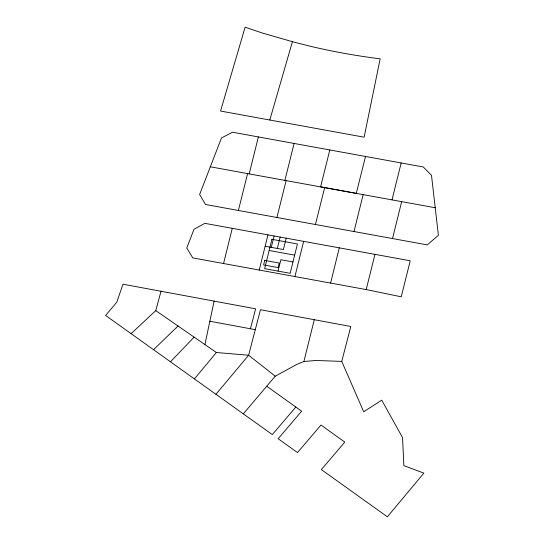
<?xml version="1.0" encoding="UTF-8"?>
<svg xmlns="http://www.w3.org/2000/svg" width="544" height="544" viewBox="0 0 544 544"><rect width="100%" height="100%" fill="white"/><g stroke="black" fill="none" stroke-linecap="round" stroke-linejoin="round"><path stroke-width="0.82" d="M204.898 344.576L214.125 301.124L255.626 308.822L250.437 328.76M223.55 263.507L232.268 228.337L410.224 260.787L401.234 296.806L367.35 289.789L192.773 257.904L186.782 247.976L193.984 229.337L204.857 223.353L232.268 228.337M330.596 283.077L339.3 247.846M354.001 231.533L427.244 244.895L438.389 235.294L431.501 175.358L423.273 166.981L232.444 132.212L221.456 137.992L199.634 194.5L205.523 204.483L354.001 231.533L363.147 194.623M392.02 199.872L401.166 162.955M392.523 238.571L401.662 201.627M238.388 210.474L247.595 173.604L435.234 207.747M249.206 173.862L258.366 136.932M259.23 270.062L267.961 234.872M284.9 180.363L294.08 143.48M276.923 217.498L286.124 180.588M271.279 247.357L274.094 236.001M277.331 248.458L280.153 237.102M278.045 271.109L280.86 259.746L292.978 261.95M286.212 238.204L283.39 249.56L265.22 246.262M294.923 276.563L303.654 241.373M214.125 301.124L122.992 284.206L116.77 302.206L105.611 315.445L243.304 413.855L275.237 376.183L297.01 364.31L303.885 361.529L314.282 319.709M366.194 289.578L374.972 254.334M329.82 149.954L320.6 186.844L356.279 193.365L365.514 156.454M315.425 224.522L324.659 187.605M266.832 386.301L301.634 411.196L278.147 438.743L297.52 452.581L320.994 425.048L344.801 442.082L321.341 469.594L387.376 516.8L423.878 473.137L403.845 465.623L402.58 437.675L381.732 400.16L363.698 411.754L341.741 361.4L350.832 326.488L260.467 309.733L248.628 355.239L215.954 394.284M131.09 333.662L155.788 310.624L161.01 291.244M269.804 120.013L292.42 41.691L309.04 45.961A638.425 588.54 -13.6 0 0 380.161 58.827L364.126 137.19L220.551 111.051L245.113 27.2L262.188 32.973L292.42 41.691M194.405 378.896L216.383 352.512L248.628 355.239L275.237 376.183M295.807 407.048L272.333 434.574L243.304 413.855M170.476 361.787L194.113 337.13M153.551 349.697L178.038 326.019M303.885 361.529L315.67 360.461L341.741 361.4M210.317 166.797L247.595 173.604M269.151 250.498L294.664 255.136M209.841 321.232L255.279 329.671M155.788 310.624L216.383 352.512M264.744 260.42L263.616 264.962L278.154 267.6L279.283 263.058L264.744 260.42M271.918 239.326L264.636 268.675L290.156 273.306L297.439 243.964L271.918 239.326"/></g></svg>
